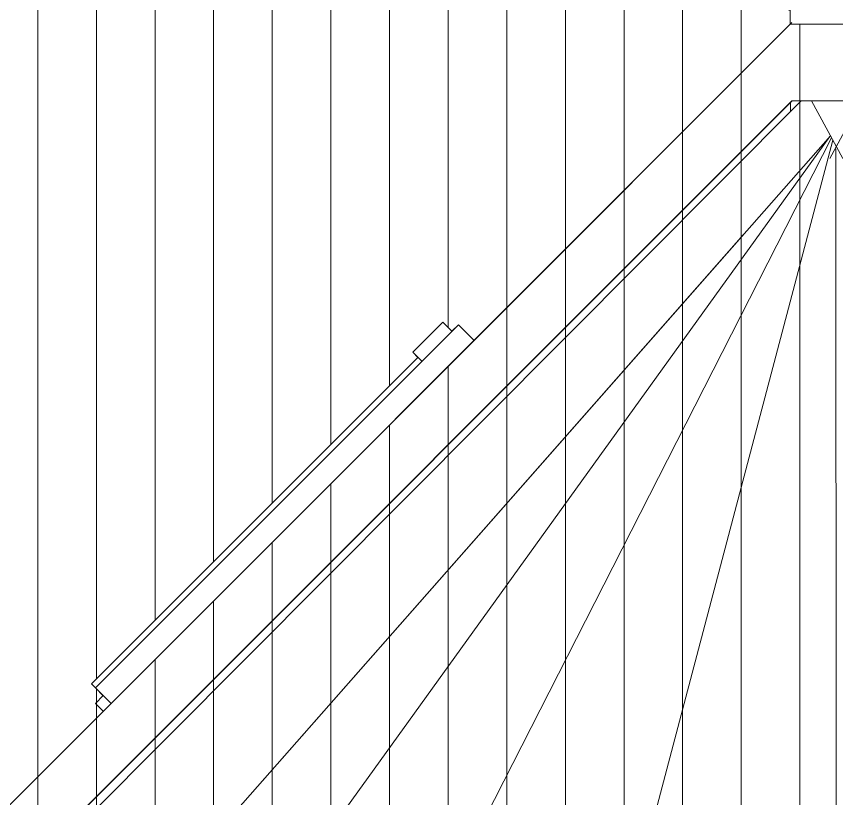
# Model space of a CAD drawing. Header units: millimetres. Extents: x 1177761 to 1329492, y 746793 to 827002.
# Drawn here: x 1191996 to 1194217, y 820556 to 822673 of the extents above; entities that cross this region are included whole.
import ezdxf

# ---------------------------------------------------------------- set-up
doc = ezdxf.new("R2010")
doc.units = ezdxf.units.MM
doc.layers.add('wall', color=5, linetype='Continuous', lineweight=30)

msp = doc.modelspace()

# ---------------------------------------------------------------- hatches: boundary and pattern name
at = {"layer": 'wall', "lineweight": 20, "ltscale": 50}
h = msp.add_hatch(dxfattribs=at)
h.set_pattern_fill('ANSI31', color=250, scale=50, angle=45, style=0)
h.paths.add_polyline_path([(1191258.1, 824019.5), (1186686.7, 819448.2), (1190887.2, 819448.2), (1192252.3, 820813.3), (1192199.4, 820866.1), (1193083.3, 821750), (1193069.2, 821764.2), (1193150.5, 821845.5), (1193175.2, 821820.9), (1193192.8, 821838.5), (1193235.3, 821796.2), (1194091.2, 822652.1), (1194091.2, 822689.2), (1194070.9, 822696.4), (1194023.1, 822746.7), (1193994, 822819.6), (1193988.8, 822884.3), (1194000.9, 822946.7), (1194014.9, 822971.8), (1194017.8, 822974.6), (1192972.7, 824019.5)])
h.paths.add_polyline_path([(1190668.8, 820497.5), (1191706.8, 820497.5)], flags=16)
h = msp.add_hatch(dxfattribs=at)
h.set_pattern_fill('ANSI31', color=250, scale=50, angle=45, style=0)
h.paths.add_polyline_path([(1190887.2, 819448.2), (1194091.2, 822652), (1194341.2, 822651.8), (1197545, 819448.2)])

# ---------------------------------------------------------------- linework, layer by layer
at = {"layer": 'wall', "color": 250, "lineweight": 20, "ltscale": 50}
for p, q in [((1194091.2, 822652), (1194091.2, 822689.7)), ((1190887.2, 819448.2), (1194096.2, 822657.1)), ((1191099.3, 819448.2), (1194096.2, 822444.9)), ((1194121.1, 822444.8), (1191135.7, 819448.2)), ((1194096.7, 822444.8), (1191753.6, 820102)), ((1192948.4, 821296.7), (1194096.7, 822444.8)), ((1194092.3, 822416), (1194092.3, 822440.4)), ((1194096.1, 822444.8), (1194101.3, 822444.8)), ((1194101.3, 822444.8), (1194120.7, 822444.8)), ((1194120.7, 822444.8), (1194147.9, 822444.8)), ((1194147.9, 822444.8), (1194180.6, 822444.8)), ((1194149.2, 822444.8), (1194233.9, 822288.4)), ((1194180.6, 822444.8), (1194216.2, 822444.8)), ((1194198.3, 822288.2), (1194283.1, 822444.8)), ((1194216.2, 822444.8), (1194251.8, 822444.8)), ((1194200.6, 822349.9), (1191644, 819448.2)), ((1194199, 822348.1), (1192110, 819448.2)), ((1192726.5, 819448.2), (1194203.6, 822344.4)), ((1194207.2, 822337.8), (1193443.9, 819448.2)), ((1194214.8, 822314.4), (1194215.8, 820154.4)), ((1191644, 819448.2), (1193965.2, 822083)), ((1193192.8, 821838.5), (1192210, 820855.6)), ((1193150.4, 821845.6), (1193069.1, 821764.3)), ((1193150.5, 821845.6), (1193150.4, 821845.6)), ((1193175.2, 821820.8), (1193150.4, 821845.6)), ((1193175.2, 821820.9), (1193150.5, 821845.6)), ((1193192.9, 821838.5), (1193192.8, 821838.5)), ((1193235.2, 821796.1), (1193192.8, 821838.5)), ((1193235.3, 821796.2), (1193192.9, 821838.5)), ((1193447.4, 821796.1), (1192245.3, 820594)), ((1193447.4, 821795.9), (1192245.3, 820593.9)), ((1192245.4, 820594), (1193447.5, 821796.1)), ((1192245.4, 820593.9), (1193447.5, 821795.9)), ((1193083.2, 821750.1), (1192199.4, 820866.2)), ((1193093.9, 821739.5), (1193069.1, 821764.3)), ((1193069.1, 821764.1), (1193069.2, 821764.2)), ((1193083.2, 821750), (1193069.1, 821764.1)), ((1192199.4, 820866.1), (1192199.4, 820866.2)), ((1192210, 820855.6), (1192199.4, 820866.2)), ((1192210, 820855.5), (1192199.4, 820866.1)), ((1192210, 820855.5), (1192210, 820855.6)), ((1192231.2, 820834.4), (1192210, 820855.6)), ((1192231.1, 820834.3), (1192210, 820855.5)), ((1192231.2, 820834.4), (1192210, 820813.2)), ((1192252.3, 820813.3), (1192231.2, 820834.4)), ((1192231.1, 820792.1), (1192210, 820813.2)), ((1192210, 820813.1), (1192210, 820813.1)), ((1192231, 820792), (1192210, 820813.1))]:
    msp.add_line(p, q, dxfattribs=at)
for points in [[(1191258.1, 824019.5), (1186686.7, 819448.2), (1190887.2, 819448.2), (1192252.3, 820813.3), (1192199.4, 820866.1), (1193083.3, 821750), (1193069.2, 821764.2), (1193150.5, 821845.5), (1193175.2, 821820.9), (1193192.8, 821838.5), (1193235.3, 821796.2), (1194091.2, 822652.1), (1194091.2, 822689.2), (1194070.9, 822696.4), (1194023.1, 822746.7), (1193994, 822819.6), (1193988.8, 822884.3), (1194000.9, 822946.7), (1194014.9, 822971.8), (1194017.8, 822974.6), (1192972.7, 824019.5)], [(1190887.2, 819448.2), (1194091.2, 822652), (1194341.2, 822651.8), (1197545, 819448.2)]]:
    msp.add_lwpolyline(points, close=True, dxfattribs=at)

doc.saveas('drawing.dxf')
